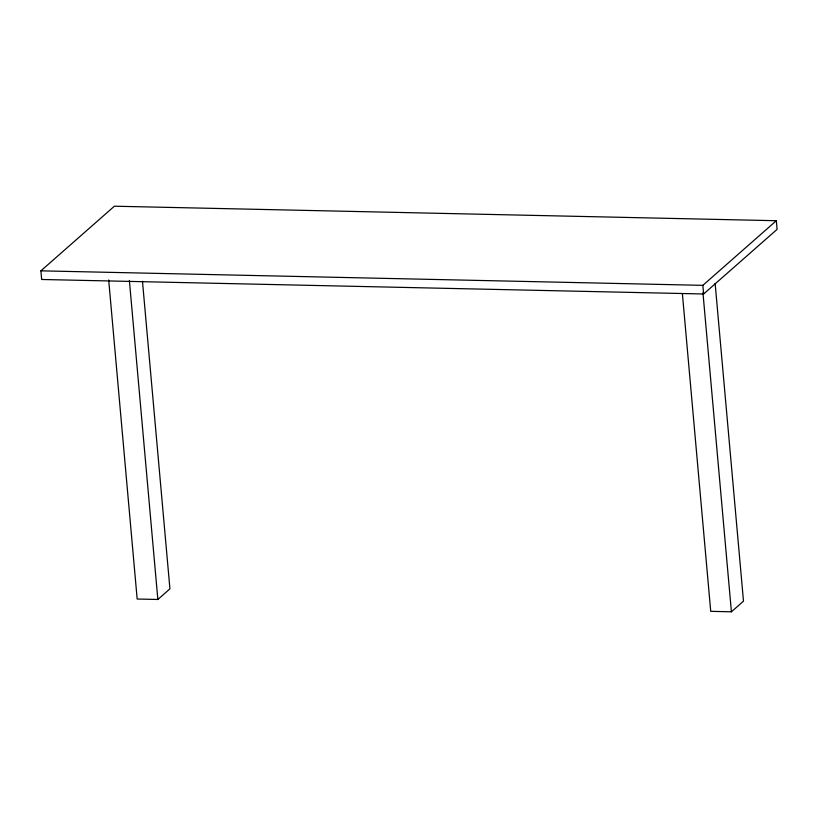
<?xml version="1.0" encoding="UTF-8"?>
<svg xmlns="http://www.w3.org/2000/svg" width="818" height="818" viewBox="0 0 818 818"><rect width="100%" height="100%" fill="white"/><g stroke="black" fill="none" stroke-linecap="round" stroke-linejoin="round"><path stroke-width="1.23" d="M40.9 270.84L114.387 206.208L776.333 220.717L777.1 229.357L703.613 293.989L41.667 279.48L40.9 270.84L702.846 285.349L776.333 220.717M108.692 279.991L137.168 599.021L157.854 599.471L169.929 588.848L142.475 281.259M682.376 293.58L710.73 611.343L731.415 611.792L743.49 601.179L715.136 283.417M702.846 285.349L703.613 293.989M702.948 292.762L731.415 611.792M129.377 280.441L157.854 599.471"/></g></svg>
